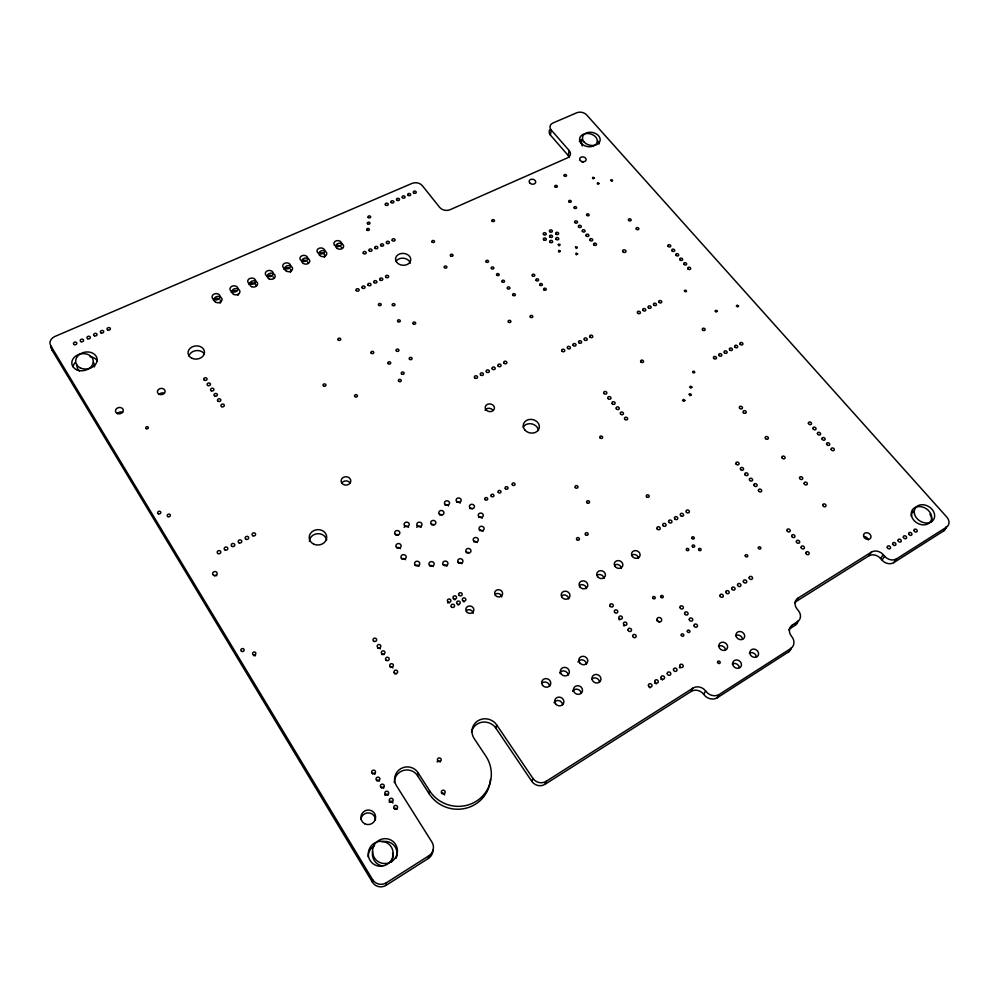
<?xml version="1.0" encoding="UTF-8"?>
<svg xmlns="http://www.w3.org/2000/svg" width="999" height="999" viewBox="0 0 999 999"><rect width="100%" height="100%" fill="white"/><g stroke="black" fill="none" stroke-linecap="round" stroke-linejoin="round"><path stroke-width="1.5" d="M432.942 849.687A9.865 9.815 -70.6 0 1 428.359 858.441L386.151 885.276A10.152 9.915 -58.7 0 1 372.402 882.142L372.577 879.595L50.712 345.642A8.616 6.668 -10.5 0 1 54.97 336.438L412.025 183.404A7.48 5.644 5.4 0 1 422.29 185.627L439.747 207.455A7.517 5.707 6.6 0 0 450.124 209.703L567.457 157.879A7.23 5.32 10.7 0 0 569.18 150.562L551.273 130.082A7.143 5.182 10.3 0 1 553.046 122.952L576.81 112.762A7.093 5.107 11 0 1 586.6 114.873L946.802 517.07A8.679 6.768 31.7 0 1 946.503 527.147L943.531 531.006L893.693 562.674A8.754 7.03 32.1 0 1 881.942 560.077L880.556 558.453A8.766 7.093 32 0 0 868.818 555.869L795.741 601.735A8.941 7.505 32.5 0 0 794.567 602.659M386.151 885.276L386.401 882.741L428.858 855.793A9.915 9.878 -68.3 0 0 431.955 842.107L396.478 785.776A12.675 12.375 -4.8 0 1 400.611 768.768A12.675 12.375 -4.8 0 1 418.032 772.689L429.558 790.684L429.058 793.643A33.367 32.505 17.2 0 0 465.347 808.378A33.367 32.505 17.2 0 0 490.422 779.407M429.058 793.643L417.607 775.724L418.032 772.689M569.343 157.505A7.205 5.307 10.7 0 0 568.219 155.507L550.387 135.065L551.273 130.082M428.359 858.441L428.858 855.793M568.219 155.507L569.18 150.562M946.503 527.147L896.478 558.916A8.791 7.043 32 0 1 884.664 556.306L883.266 554.67A8.816 7.105 31.9 0 0 871.465 552.072L798.076 598.076A8.991 7.53 32.3 0 0 797.065 609.015L798.451 610.726A9.028 7.605 32.6 0 1 797.439 621.79L792.469 624.937A9.103 7.692 33.7 0 0 791.42 636.138A9.728 8.279 33.9 0 1 791.071 648.326L718.943 694.667A9.915 8.729 34.7 0 1 705.619 690.921A9.341 8.292 34.9 0 0 692.994 688.099L691.108 691.445L544.954 784.327A9.553 9.103 35 0 1 531.83 781.368L495.829 728.121L496.678 724.887A13.549 12.925 18.9 0 0 478.034 720.729A13.549 12.925 18.9 0 0 474.175 738.573L485.826 756.068A33.554 32.655 16.9 0 1 475.999 801.41A33.554 32.655 16.9 0 1 429.558 790.684M531.83 781.368L532.904 778.371L496.678 724.887M544.954 784.327L546.103 781.355L692.994 688.099M691.108 691.445A9.291 8.254 35.1 0 1 703.658 694.255L705.619 690.921M703.658 694.255A9.865 8.691 34.9 0 0 716.92 697.976L718.943 694.667M795.741 601.735L798.076 598.076M788.611 629.82A9.066 7.667 33.8 0 1 790.134 628.496L792.469 624.937M790.134 628.496L795.079 625.362L797.439 621.79M716.92 697.976L788.711 651.798L791.071 648.326M868.818 555.869L871.465 552.072M880.556 558.453L883.266 554.67M881.942 560.077L884.664 556.306M893.693 562.674L896.478 558.916M911.7 511.775L913.561 511.263L911.887 513.274A10.739 8.429 31.2 0 0 911.438 516.283M50.712 345.642L52.135 350.349L372.402 882.142M546.103 781.355A9.615 9.141 34.5 0 1 532.904 778.371M386.401 882.741A10.202 9.978 -57.8 0 1 372.577 879.595M309.39 541.446A8.704 7.667 -4.1 0 1 317.37 533.716A8.704 7.667 -4.1 0 1 326.661 539.885M117.283 413.574A3.921 3.172 -10.6 0 1 122.69 412.387M582.317 145.916A8.916 6.506 11.5 0 1 582.242 140.347M597.439 140.647A8.916 6.506 11.5 0 1 599.075 143.968M579.37 141.608A8.929 6.518 11.4 0 1 582.28 139.261M929.857 514.11A10.739 8.429 31.2 0 1 931.343 522.177M350.174 482.967A4.858 4.196 -0.5 0 1 341.758 483.054A4.858 4.196 -0.5 0 1 345.904 476.723A4.858 4.196 -0.5 0 1 350.174 482.967A4.833 4.171 -0.6 0 0 341.733 483.054M381.943 841.757A12.488 12.275 -49 0 1 396.153 858.341M382.442 865.996A12.488 12.275 -49 0 1 372.602 851.635M392.557 853.333A12.525 12.288 -49.6 0 1 391.383 862.162M368.119 856.867A12.525 12.288 -49.6 0 1 374.126 845.903M471.54 731.955A13.474 12.875 19.1 0 1 495.829 728.121M394.318 782.654A12.6 12.313 -5.5 0 1 417.607 775.724M214.51 575.761A2.298 2.01 -13 0 1 216.783 575.724M495.616 593.98A3.984 3.596 13 0 1 501.76 597.002M360.864 819.13A7.393 7.218 -31.1 0 1 375.462 819.842M657.342 621.078A2.46 2.173 27.5 0 1 659.552 622.152M52.135 350.349A8.566 6.656 -10.6 0 1 51.424 346.978M550.387 135.065A7.118 5.182 10.3 0 1 550.012 129.533M946.041 526.96A8.629 6.756 31.8 0 1 943.531 531.006M798.039 620.903A8.979 7.58 32.7 0 1 795.079 625.362M791.383 647.814A9.678 8.242 34 0 1 788.711 651.798M73.177 366.82A10.752 8.454 -10.4 0 1 75.087 362.55M93.481 362.575A10.752 8.454 -10.4 0 1 94.468 366.833M79.508 371.166A10.739 8.442 -10.2 0 1 77.06 365.11M89.96 356.705A10.739 8.442 -10.2 0 1 97.328 360.876M523.151 427.135A8.092 6.806 12 0 1 531.868 423.913A8.092 6.806 12 0 1 538.399 430.494M188.973 355.969A8.217 6.581 -5.8 0 1 195.929 350.637A8.217 6.581 -5.8 0 1 204.258 353.833M396.191 261.076A7.605 5.944 4.7 0 1 403.971 258.266A7.605 5.944 4.7 0 1 410.302 263.162M863.898 536.575A3.896 3.147 30.8 0 1 868.293 539.872M581.568 161.776A3.247 2.398 11.4 0 1 583.216 162.138M466.97 610.227A4.021 3.671 10.2 0 1 473.151 613.286M441.658 793.418A1.923 1.886 13.7 0 1 444.605 794.954M437.087 761.987A1.898 1.836 8.8 0 1 440.372 761.875M372.402 773.476A1.923 1.861 -15.2 0 1 375.037 774.075M376.748 780.431A1.936 1.873 -15.7 0 1 379.383 781.031M381.106 787.424A1.936 1.886 -16.3 0 1 383.753 788.024M384.802 795.154A1.936 1.898 -17.2 0 1 388.149 795.042M389.198 802.209A1.936 1.898 -18.3 0 1 392.844 803.034M463.336 601.635A1.773 1.611 9.4 0 1 464.235 601.848M457.742 604.795A1.786 1.623 8.8 0 1 458.641 604.994M454.133 599.587A1.773 1.611 8.3 0 1 455.032 599.787M447.652 602.971A1.786 1.623 7.7 0 1 449.425 602.934M394.318 808.578A1.948 1.911 -19.7 0 1 396.99 809.178M649.263 687.25A1.848 1.661 32 0 1 649.999 687.861M654.607 683.129A1.836 1.648 32 0 1 656.256 683.94M660.839 679.233A1.836 1.648 32 0 1 662.487 680.044M679.395 667.632A1.823 1.623 31.9 0 1 680.307 667.832M618.955 619.617A1.786 1.586 24.9 0 1 619.855 619.817M623.501 625.699A1.786 1.598 25.6 0 1 624.4 625.898M394.543 673.85A1.848 1.723 -0.3 0 1 396.378 673.813M390.334 667.432A1.836 1.723 -0.7 0 1 392.869 667.994M381.993 654.657A1.836 1.698 -1.5 0 1 383.828 654.62M377.847 648.326A1.823 1.698 -1.8 0 1 380.357 648.888M458.341 562.924A2.585 2.31 8.5 0 1 461.9 563.711M443.419 565.284A2.597 2.323 7 0 1 446.99 566.083M466.346 552.697A2.572 2.298 9.1 0 1 468.918 552.659M429.72 565.809A2.597 2.335 5.7 0 1 433.291 566.595M473.688 541.745A2.56 2.273 9.7 0 1 477.222 542.532M479.47 530.581A2.547 2.248 10 0 1 482.992 531.356M415.397 565.471A2.597 2.335 4.2 0 1 418.968 566.271M478.696 517.407A2.535 2.223 9.8 0 1 482.192 518.181M401.91 558.891A2.597 2.323 2.9 0 1 405.482 559.69M469.905 508.666A2.522 2.21 8.9 0 1 472.415 508.641M396.89 547.827A2.585 2.298 2.6 0 1 400.449 548.613M456.705 502.372A2.522 2.198 7.8 0 1 460.177 503.134M395.629 534.865A2.572 2.273 2.6 0 1 398.201 534.827M404.12 527.335A2.56 2.26 3.5 0 1 408.554 527.272M445.104 505.207A2.522 2.21 6.9 0 1 448.588 505.981M439.535 514.86A2.535 2.235 6.5 0 1 442.058 514.822M416.745 527.36A2.56 2.26 4.6 0 1 421.178 527.297M431.506 524.75A2.547 2.248 5.8 0 1 434.041 524.725M253.908 655.806A1.648 1.498 -15.6 0 1 255.544 655.769M158.978 394.493A3.846 3.122 -8.4 0 1 164.286 393.344M553.983 702.709A4.633 4.308 26.6 0 1 562.662 704.657M542.532 682.629A4.595 4.258 23.3 0 1 549.637 686.188M572.589 691.333A4.608 4.246 27.3 0 1 581.218 693.269M559.577 673.051A4.57 4.208 24.3 0 1 568.156 674.974M592.457 678.471A4.583 4.196 27.8 0 1 599.562 682.005M577.922 661.975A4.545 4.146 25.1 0 1 586.45 663.885M732.192 663.998A4.583 3.996 34.1 0 1 739.31 667.457M718.493 646.291A4.545 3.959 32.3 0 1 725.549 649.712M749.262 653.159A4.57 3.946 33.9 0 1 756.355 656.593M735.526 635.626A4.52 3.909 32.3 0 1 742.569 639.01M561.9 595.504A4.421 3.959 19.4 0 1 568.768 598.851M579.67 585.214A4.396 3.909 20.3 0 1 586.5 588.536M597.24 575.037A4.383 3.859 21.1 0 1 604.045 578.334M614.61 564.972A4.358 3.821 21.8 0 1 621.403 568.244M631.793 555.019A4.333 3.771 22.4 0 1 638.561 558.266M238.536 293.756A4.021 3.159 -2.9 0 1 237.924 295.342M231.106 292.133A4.021 3.159 -2.9 0 1 236.638 291.021M335.864 245.829A3.871 2.997 2 0 1 339.722 245.866M341.146 246.978A3.871 2.997 2 0 1 341.67 248.489M319.081 253.172A3.896 3.022 1.2 0 1 323.776 253.696A3.896 3.022 1.2 0 1 324.388 257.355M302.135 260.589A3.921 3.047 0.4 0 1 306.044 260.627M307.467 261.75A3.921 3.047 0.4 0 1 307.979 263.274M220.267 299.987A4.058 3.184 -3.8 0 1 220.105 303.172M213.262 299.937A4.058 3.184 -3.8 0 1 218.843 298.813M290.372 269.243A3.946 3.072 -0.4 0 1 290.322 272.315M283.554 269.181A3.946 3.072 -0.4 0 1 288.948 268.107M248.763 284.403A3.996 3.134 -2 0 1 253.296 282.979A3.996 3.134 -2 0 1 256.156 286.026M267.732 275.637A3.971 3.097 -1.2 0 1 271.691 275.662M273.114 276.81A3.971 3.097 -1.2 0 1 273.601 278.371M485.014 410.214A4.608 3.859 9.3 0 1 492.944 410.189M738.548 306.044L737.612 306.955L736.313 306.019L737.262 305.107L738.548 306.044M717.232 311.164L716.271 312.088L714.984 311.151L715.946 310.239L717.232 311.164M689.21 394.23L689.859 395.604L691.408 395.229L690.746 393.868L689.21 394.23M692.669 371.566L693.306 372.902L694.842 372.54L694.193 371.203L692.669 371.566M691.907 387.15L690.896 388.149L689.572 387.162L690.571 386.163L691.907 387.15M684.852 400.412L683.828 401.423L682.492 400.412L683.516 399.4L684.852 400.412M684.477 290.509L685.102 291.758L686.575 291.433L685.951 290.185L684.477 290.509M610.826 180.157C611.625 183.554 614.348 178.596 610.826 180.157M599.05 183.504C596.927 186.289 596.478 180.607 599.05 183.504M577.634 253.946C575.412 256.955 574.962 250.874 577.634 253.946M594.28 178.059C592.157 180.831 591.72 175.175 594.28 178.059M575.511 247.153C576.273 250.774 579.208 245.467 575.511 247.153M560.339 251.261C558.104 254.258 557.692 248.189 560.339 251.261M558.279 244.468C559.015 248.089 561.987 242.782 558.279 244.468M498.139 366.071A1.611 1.324 9.5 0 0 500.911 366.071A1.611 1.324 9.5 0 0 499.363 364.073A1.611 1.324 9.5 0 0 498.139 366.071M378.621 305.12A1.399 1.111 3.4 0 0 381.031 305.132A1.399 1.111 3.4 0 0 379.782 303.459A1.399 1.111 3.4 0 0 378.621 305.12M503.971 363.174A1.611 1.311 9.8 0 0 506.743 363.174A1.611 1.311 9.8 0 0 505.194 361.188A1.611 1.311 9.8 0 0 503.971 363.174M574.875 222.577A1.498 1.136 11.7 0 0 577.434 222.602A1.498 1.136 11.7 0 0 575.948 220.866A1.498 1.136 11.7 0 0 574.875 222.577M159.153 394.243A3.871 3.122 -8.3 0 0 165.122 391.508A3.871 3.122 -8.3 0 0 159.54 388.811A3.871 3.122 -8.3 0 0 159.153 394.243M578.633 226.998A1.498 1.136 11.9 0 0 581.193 227.023A1.498 1.136 11.9 0 0 579.707 225.275A1.498 1.136 11.9 0 0 578.633 226.998M512.337 484.852A1.486 1.286 11.8 0 0 514.897 484.827A1.486 1.286 11.8 0 0 513.461 482.904A1.486 1.286 11.8 0 0 512.337 484.852M582.417 231.431A1.498 1.149 12.1 0 0 584.977 231.456A1.498 1.149 12.1 0 0 583.478 229.708A1.498 1.149 12.1 0 0 582.417 231.431M575.324 487.562A1.486 1.274 16.1 0 0 577.859 487.537A1.486 1.274 16.1 0 0 576.386 485.614A1.486 1.274 16.1 0 0 575.324 487.562M584.14 142.045A8.954 6.518 11.5 0 0 599.425 142.308A8.954 6.518 11.5 0 0 590.421 132.243A8.954 6.518 11.5 0 0 584.14 142.045M687.3 631.331A1.349 1.186 29.6 0 0 689.41 632.355A1.349 1.186 29.6 0 0 689.098 630.232A1.349 1.186 29.6 0 0 687.3 631.331M914.497 513.998A10.789 8.454 31.1 0 0 931.455 521.69A10.789 8.454 31.1 0 0 927.409 505.869A10.789 8.454 31.1 0 0 914.497 513.998M576.748 539.585A1.523 1.324 17.9 0 0 579.333 539.547A1.523 1.324 17.9 0 0 577.822 537.549A1.523 1.324 17.9 0 0 576.748 539.585M381.019 866.233A12.587 12.35 -48.3 0 0 391.358 847.065A12.587 12.35 -48.3 0 0 369.792 847.989A12.587 12.35 -48.3 0 0 381.019 866.233M364.685 823.75A7.43 7.255 -29.9 0 0 375.649 816.995A7.43 7.255 -29.9 0 0 364.46 811.126A7.43 7.255 -29.9 0 0 364.685 823.75M76.411 369.63A10.802 8.479 -10.3 0 0 93.232 362.175A10.802 8.479 -10.3 0 0 77.959 354.795A10.802 8.479 -10.3 0 0 76.411 369.63M911.488 515.871A10.802 8.479 31.1 0 0 928.458 523.576A10.802 8.479 31.1 0 0 924.437 507.717A10.802 8.479 31.1 0 0 911.488 515.871M581.243 143.319A8.966 6.531 11.4 0 0 596.553 143.581A8.966 6.531 11.4 0 0 587.549 133.491A8.966 6.531 11.4 0 0 581.243 143.319M80.32 367.907A10.789 8.467 -10.1 0 0 97.115 360.477A10.789 8.467 -10.1 0 0 81.843 353.097A10.789 8.467 -10.1 0 0 80.32 367.907M385.302 863.548A12.55 12.338 -47.5 0 0 395.592 844.417A12.55 12.338 -47.5 0 0 374.063 845.341A12.55 12.338 -47.5 0 0 385.302 863.548M313.599 544.068A8.754 7.692 -4 0 0 326.71 537.187A8.754 7.692 -4 0 0 313.586 530.731A8.754 7.692 -4 0 0 313.599 544.068M524.65 429.732A8.129 6.818 12 0 0 538.598 429.632A8.129 6.818 12 0 0 530.669 419.355A8.129 6.818 12 0 0 524.65 429.732M191.833 358.241A8.254 6.606 -5.7 0 0 204.508 352.497A8.254 6.606 -5.7 0 0 192.47 346.765A8.254 6.606 -5.7 0 0 191.833 358.241M396.665 262.275A7.63 5.957 4.7 0 0 409.865 262.362A7.63 5.957 4.7 0 0 402.897 253.359A7.63 5.957 4.7 0 0 396.665 262.275M622.951 251.798A1.711 1.299 13.9 0 0 625.849 251.823A1.711 1.299 13.9 0 0 624.113 249.812A1.711 1.299 13.9 0 0 622.951 251.798M863.611 536.126A3.921 3.147 30.7 0 0 869.754 538.961A3.921 3.147 30.7 0 0 868.431 533.129A3.921 3.147 30.7 0 0 863.611 536.126M529.72 182.917A3.309 2.473 9.8 0 0 535.402 183.004A3.309 2.473 9.8 0 0 532.18 179.208A3.309 2.473 9.8 0 0 529.72 182.917M580.282 160.464A3.259 2.398 11.4 0 0 585.851 160.552A3.259 2.398 11.4 0 0 582.592 156.855A3.259 2.398 11.4 0 0 580.282 160.464M213.661 575.362A2.31 2.01 -12.8 0 0 217.183 573.538A2.31 2.01 -12.8 0 0 213.823 571.84A2.31 2.01 -12.8 0 0 213.661 575.362M495.317 595.217A3.996 3.609 12.9 0 0 502.197 595.079A3.996 3.609 12.9 0 0 498.364 589.697A3.996 3.609 12.9 0 0 495.317 595.217M656.905 619.742A2.473 2.173 27.3 0 0 660.751 621.603A2.473 2.173 27.3 0 0 660.227 617.732A2.473 2.173 27.3 0 0 656.905 619.742M466.446 611.588A4.033 3.684 10.2 0 0 473.414 611.438A4.033 3.684 10.2 0 0 469.592 605.981A4.033 3.684 10.2 0 0 466.446 611.588M585.464 534.665A1.511 1.324 18.3 0 0 588.036 534.627A1.511 1.324 18.3 0 0 586.525 532.642A1.511 1.324 18.3 0 0 585.464 534.665M586.913 502.672A1.498 1.286 17.3 0 0 589.447 502.634A1.498 1.286 17.3 0 0 587.961 500.699A1.498 1.286 17.3 0 0 586.913 502.672M146.341 428.696A1.311 1.074 -10 0 0 148.364 427.759A1.311 1.074 -10 0 0 146.478 426.823A1.311 1.074 -10 0 0 146.341 428.696M574.238 208.042A1.299 0.987 11.5 0 0 576.46 208.067A1.299 0.987 11.5 0 0 575.162 206.556A1.299 0.987 11.5 0 0 574.238 208.042M444.393 267.57A1.361 1.061 6.5 0 0 446.74 267.595A1.361 1.061 6.5 0 0 445.479 265.984A1.361 1.061 6.5 0 0 444.393 267.57M366.845 229.982A1.349 1.036 3.4 0 0 369.18 230.007A1.349 1.036 3.4 0 0 367.982 228.434A1.349 1.036 3.4 0 0 366.845 229.982M492.095 221.104A1.324 1.011 8.4 0 0 494.368 221.129A1.324 1.011 8.4 0 0 493.106 219.593A1.324 1.011 8.4 0 0 492.095 221.104M681.218 635.077A1.361 1.186 29.6 0 0 683.328 636.101A1.361 1.186 29.6 0 0 683.016 633.965A1.361 1.186 29.6 0 0 681.218 635.077M652.909 598.314A1.336 1.161 25.7 0 0 655.144 598.264A1.336 1.161 25.7 0 0 653.783 596.49A1.336 1.161 25.7 0 0 652.909 598.314M717.557 662.337A1.374 1.199 33.1 0 0 719.692 663.373A1.374 1.199 33.1 0 0 719.355 661.201A1.374 1.199 33.1 0 0 717.557 662.337M660.689 596.653A1.336 1.161 26.1 0 0 662.774 597.652A1.336 1.161 26.1 0 0 662.487 595.579A1.336 1.161 26.1 0 0 660.689 596.653M692.045 538.486A1.299 1.099 24.6 0 0 694.218 538.461A1.299 1.099 24.6 0 0 692.869 536.763A1.299 1.099 24.6 0 0 692.045 538.486M887.262 547.402A1.748 1.399 31.7 0 0 890.009 548.663A1.748 1.399 31.7 0 0 889.397 546.053A1.748 1.399 31.7 0 0 887.262 547.402M892.644 544.018A1.748 1.399 31.7 0 0 895.391 545.279A1.748 1.399 31.7 0 0 894.767 542.669A1.748 1.399 31.7 0 0 892.644 544.018M898.014 540.634A1.748 1.386 31.6 0 0 900.748 541.895A1.748 1.386 31.6 0 0 900.124 539.31A1.748 1.386 31.6 0 0 898.014 540.634M903.358 537.275A1.748 1.386 31.6 0 0 906.093 538.536A1.748 1.386 31.6 0 0 905.469 535.951A1.748 1.386 31.6 0 0 903.358 537.275M908.678 533.928A1.748 1.374 31.6 0 0 911.413 535.189A1.748 1.374 31.6 0 0 910.788 532.604A1.748 1.374 31.6 0 0 908.678 533.928M913.985 530.594A1.736 1.374 31.6 0 0 916.72 531.843A1.736 1.374 31.6 0 0 916.083 529.283A1.736 1.374 31.6 0 0 913.985 530.594M822.776 505.369A1.711 1.386 28.2 0 0 825.461 506.605A1.711 1.386 28.2 0 0 824.924 504.07A1.711 1.386 28.2 0 0 822.776 505.369M804.133 483.528A1.686 1.361 26.7 0 0 806.792 484.752A1.686 1.361 26.7 0 0 806.28 482.255A1.686 1.361 26.7 0 0 804.133 483.528M799.525 478.121A1.686 1.361 26.4 0 0 802.172 479.345A1.686 1.361 26.4 0 0 801.673 476.86A1.686 1.361 26.4 0 0 799.525 478.121M781.905 457.48A1.661 1.349 25 0 0 784.527 458.678A1.661 1.349 25 0 0 784.053 456.243A1.661 1.349 25 0 0 781.905 457.48M765.534 438.586A1.648 1.324 23.7 0 0 768.281 438.573A1.648 1.324 23.7 0 0 766.508 436.501A1.648 1.324 23.7 0 0 765.534 438.586M743.418 412.674A1.623 1.311 22 0 0 746.141 412.662A1.623 1.311 22 0 0 744.405 410.626A1.623 1.311 22 0 0 743.418 412.674M739.672 408.279A1.623 1.299 21.8 0 0 742.382 408.266A1.623 1.299 21.8 0 0 740.659 406.243A1.623 1.299 21.8 0 0 739.672 408.279M441.633 793.081A1.936 1.898 13.5 0 0 444.967 792.956A1.936 1.898 13.5 0 0 443.169 790.172A1.936 1.898 13.5 0 0 441.633 793.081M437.699 760.739A1.911 1.848 8.8 0 0 440.996 760.626A1.911 1.848 8.8 0 0 439.223 757.904A1.911 1.848 8.8 0 0 437.699 760.739M372.627 773.663A1.936 1.873 -14.4 0 0 375.499 771.94A1.936 1.873 -14.4 0 0 372.565 770.416A1.936 1.873 -14.4 0 0 372.627 773.663M376.998 780.669A1.936 1.886 -14.9 0 0 379.87 778.933A1.936 1.886 -14.9 0 0 376.935 777.409A1.936 1.886 -14.9 0 0 376.998 780.669M381.393 787.712A1.948 1.898 -15.4 0 0 384.265 785.963A1.948 1.898 -15.4 0 0 381.318 784.427A1.948 1.898 -15.4 0 0 381.393 787.712M385.814 794.779A1.948 1.898 -16.1 0 0 388.686 793.019A1.948 1.898 -16.1 0 0 385.739 791.47A1.948 1.898 -16.1 0 0 385.814 794.779M390.247 801.885A1.948 1.911 -17 0 0 393.131 800.112A1.948 1.911 -17 0 0 390.159 798.563A1.948 1.911 -17 0 0 390.247 801.885M555.931 234.003A1.511 1.149 11.1 0 0 558.503 234.041A1.511 1.149 11.1 0 0 557.017 232.268A1.511 1.149 11.1 0 0 555.931 234.003M549.787 236.863A1.511 1.161 10.8 0 0 552.372 236.888A1.511 1.161 10.8 0 0 550.886 235.115A1.511 1.161 10.8 0 0 549.787 236.863M543.618 239.723A1.511 1.161 10.6 0 0 546.203 239.748A1.511 1.161 10.6 0 0 544.73 237.974A1.511 1.161 10.6 0 0 543.618 239.723M549.65 231.606A1.498 1.149 10.8 0 0 552.235 231.631A1.498 1.149 10.8 0 0 550.749 229.87A1.498 1.149 10.8 0 0 549.65 231.606M543.506 234.453A1.511 1.161 10.6 0 0 546.078 234.478A1.511 1.161 10.6 0 0 544.605 232.705A1.511 1.161 10.6 0 0 543.506 234.453M556.068 239.273A1.511 1.161 11.1 0 0 558.653 239.298A1.511 1.161 11.1 0 0 557.167 237.525A1.511 1.161 11.1 0 0 556.068 239.273M549.912 242.145A1.511 1.161 10.9 0 0 552.497 242.17A1.511 1.161 10.9 0 0 551.023 240.397A1.511 1.161 10.9 0 0 549.912 242.145M458.941 595.142A1.786 1.611 8.9 0 0 462.013 595.079A1.786 1.611 8.9 0 0 460.339 592.682A1.786 1.611 8.9 0 0 458.941 595.142M462.562 600.362A1.786 1.623 9.4 0 0 465.646 600.299A1.786 1.623 9.4 0 0 463.973 597.889A1.786 1.623 9.4 0 0 462.562 600.362M456.943 603.533A1.786 1.623 8.8 0 0 460.027 603.471A1.786 1.623 8.8 0 0 458.354 601.048A1.786 1.623 8.8 0 0 456.943 603.533M453.309 598.289A1.786 1.623 8.3 0 0 456.393 598.239A1.786 1.623 8.3 0 0 454.72 595.829A1.786 1.623 8.3 0 0 453.309 598.289M447.664 601.46A1.786 1.623 7.7 0 0 450.761 601.398A1.786 1.623 7.7 0 0 449.088 598.988A1.786 1.623 7.7 0 0 447.664 601.46M451.286 606.705A1.798 1.636 8.2 0 0 454.383 606.655A1.798 1.636 8.2 0 0 452.709 604.22A1.798 1.636 8.2 0 0 451.286 606.705M218.032 553.571A1.823 1.586 -11.5 0 0 220.804 552.147A1.823 1.586 -11.5 0 0 218.144 550.811A1.823 1.586 -11.5 0 0 218.032 553.571M225.05 549.974A1.823 1.573 -10.9 0 0 227.822 548.563A1.823 1.573 -10.9 0 0 225.162 547.227A1.823 1.573 -10.9 0 0 225.05 549.974M232.055 546.403A1.811 1.573 -10.3 0 0 234.815 544.992A1.811 1.573 -10.3 0 0 232.155 543.668A1.811 1.573 -10.3 0 0 232.055 546.403M239.023 542.844A1.811 1.573 -9.7 0 0 241.783 541.446A1.811 1.573 -9.7 0 0 239.123 540.109A1.811 1.573 -9.7 0 0 239.023 542.844M245.979 539.298A1.798 1.561 -9.1 0 0 248.714 537.899A1.798 1.561 -9.1 0 0 246.066 536.575A1.798 1.561 -9.1 0 0 245.979 539.298M252.884 535.776A1.798 1.561 -8.5 0 0 255.619 534.378A1.798 1.561 -8.5 0 0 252.972 533.054A1.798 1.561 -8.5 0 0 252.884 535.776M204.458 380.294A1.698 1.374 -6 0 0 207.055 379.108A1.698 1.374 -6 0 0 204.583 377.909A1.698 1.374 -6 0 0 204.458 380.294M207.879 385.527A1.698 1.374 -6 0 0 210.477 384.328A1.698 1.374 -6 0 0 208.004 383.141A1.698 1.374 -6 0 0 207.879 385.527M211.326 390.784A1.698 1.386 -6 0 0 213.923 389.585A1.698 1.386 -6 0 0 211.438 388.386A1.698 1.386 -6 0 0 211.326 390.784M214.773 396.066A1.698 1.386 -6 0 0 217.382 394.855A1.698 1.386 -6 0 0 214.885 393.643A1.698 1.386 -6 0 0 214.773 396.066M218.244 401.361A1.711 1.399 -5.9 0 0 220.854 400.137A1.711 1.399 -5.9 0 0 218.356 398.938A1.711 1.399 -5.9 0 0 218.244 401.361M221.728 406.68A1.711 1.399 -5.9 0 0 224.338 405.457A1.711 1.399 -5.9 0 0 221.828 404.245A1.711 1.399 -5.9 0 0 221.728 406.68M356.206 290.547A1.586 1.249 2.5 0 0 358.941 290.572A1.586 1.249 2.5 0 0 357.542 288.686A1.586 1.249 2.5 0 0 356.206 290.547M362.15 287.849A1.573 1.249 2.8 0 0 364.885 287.874A1.573 1.249 2.8 0 0 363.486 285.989A1.573 1.249 2.8 0 0 362.15 287.849M368.082 285.165A1.573 1.249 3.1 0 0 370.816 285.177A1.573 1.249 3.1 0 0 369.405 283.304A1.573 1.249 3.1 0 0 368.082 285.165M374.001 282.48A1.573 1.236 3.4 0 0 376.723 282.505A1.573 1.236 3.4 0 0 375.312 280.632A1.573 1.236 3.4 0 0 374.001 282.48M379.882 279.807A1.573 1.236 3.6 0 0 382.605 279.832A1.573 1.236 3.6 0 0 381.193 277.972A1.573 1.236 3.6 0 0 379.882 279.807M385.751 277.148A1.561 1.236 3.9 0 0 388.461 277.173A1.561 1.236 3.9 0 0 387.05 275.312A1.561 1.236 3.9 0 0 385.751 277.148M363.299 253.321A1.548 1.211 3.1 0 0 365.996 253.346A1.548 1.211 3.1 0 0 364.61 251.523A1.548 1.211 3.1 0 0 363.299 253.321M369.131 250.737A1.548 1.199 3.3 0 0 371.815 250.761A1.548 1.199 3.3 0 0 370.442 248.938A1.548 1.199 3.3 0 0 369.131 250.737M374.95 248.164A1.548 1.199 3.6 0 0 377.622 248.189A1.548 1.199 3.6 0 0 376.248 246.366A1.548 1.199 3.6 0 0 374.95 248.164M380.744 245.592A1.548 1.199 3.9 0 0 383.416 245.617A1.548 1.199 3.9 0 0 382.03 243.806A1.548 1.199 3.9 0 0 380.744 245.592M386.513 243.032A1.536 1.199 4.1 0 0 389.185 243.057A1.536 1.199 4.1 0 0 387.799 241.258A1.536 1.199 4.1 0 0 386.513 243.032M392.27 240.484A1.536 1.186 4.4 0 0 394.93 240.509A1.536 1.186 4.4 0 0 393.544 238.711A1.536 1.186 4.4 0 0 392.27 240.484M394.705 809.015A1.961 1.923 -18.2 0 0 397.59 807.242A1.961 1.923 -18.2 0 0 394.617 805.681A1.961 1.923 -18.2 0 0 394.705 809.015M719.904 595.791A1.786 1.523 28.9 0 0 722.677 597.127A1.786 1.523 28.9 0 0 722.24 594.368A1.786 1.523 28.9 0 0 719.904 595.791M725.798 592.195A1.773 1.523 29 0 0 728.571 593.518A1.773 1.523 29 0 0 728.121 590.771A1.773 1.523 29 0 0 725.798 592.195M731.68 588.611A1.773 1.511 29 0 0 734.452 589.934A1.773 1.511 29 0 0 733.99 587.2A1.773 1.511 29 0 0 731.68 588.611M737.524 585.039A1.773 1.511 29.1 0 0 740.296 586.363A1.773 1.511 29.1 0 0 739.834 583.641A1.773 1.511 29.1 0 0 737.524 585.039M743.356 581.493A1.773 1.498 29.1 0 0 746.128 582.804A1.773 1.498 29.1 0 0 745.654 580.082A1.773 1.498 29.1 0 0 743.356 581.493M749.163 577.946A1.773 1.498 29.1 0 0 751.922 579.258A1.773 1.498 29.1 0 0 751.46 576.548A1.773 1.498 29.1 0 0 749.163 577.946M648.426 685.439A1.848 1.661 31.8 0 0 651.298 686.862A1.848 1.661 31.8 0 0 650.923 683.878A1.848 1.661 31.8 0 0 648.426 685.439M654.732 681.505A1.848 1.661 31.8 0 0 657.604 682.916A1.848 1.661 31.8 0 0 657.205 679.957A1.848 1.661 31.8 0 0 654.732 681.505M661.001 677.584A1.848 1.648 31.8 0 0 663.873 678.995A1.848 1.648 31.8 0 0 663.473 676.036A1.848 1.648 31.8 0 0 661.001 677.584M667.245 673.688A1.848 1.648 31.8 0 0 670.117 675.087A1.848 1.648 31.8 0 0 669.717 672.14A1.848 1.648 31.8 0 0 667.245 673.688M673.476 669.792A1.836 1.636 31.8 0 0 676.335 671.191A1.836 1.636 31.8 0 0 675.923 668.256A1.836 1.636 31.8 0 0 673.476 669.792M679.67 665.921A1.836 1.623 31.8 0 0 682.529 667.32A1.836 1.623 31.8 0 0 682.117 664.397A1.836 1.623 31.8 0 0 679.67 665.921M679.932 607.454A1.786 1.561 27.8 0 0 682.717 608.791A1.786 1.561 27.8 0 0 682.317 606.006A1.786 1.561 27.8 0 0 679.932 607.454M684.602 613.498A1.798 1.561 28.4 0 0 687.399 614.847A1.798 1.561 28.4 0 0 686.987 612.05A1.798 1.561 28.4 0 0 684.602 613.498M689.285 619.58A1.798 1.573 29 0 0 692.095 620.928A1.798 1.573 29 0 0 691.67 618.106A1.798 1.573 29 0 0 689.285 619.58M693.993 625.674A1.798 1.573 29.6 0 0 696.803 627.035A1.798 1.573 29.6 0 0 696.378 624.2A1.798 1.573 29.6 0 0 693.993 625.674M610.102 606.268A1.786 1.586 23.4 0 0 613.111 606.218A1.786 1.586 23.4 0 0 611.326 603.821A1.786 1.586 23.4 0 0 610.102 606.268M614.635 612.35A1.786 1.586 24.1 0 0 617.657 612.287A1.786 1.586 24.1 0 0 615.859 609.877A1.786 1.586 24.1 0 0 614.635 612.35M619.193 618.456A1.798 1.598 24.8 0 0 622.215 618.393A1.798 1.598 24.8 0 0 620.416 615.971A1.798 1.598 24.8 0 0 619.193 618.456M623.763 624.575A1.798 1.598 25.5 0 0 626.798 624.512A1.798 1.598 25.5 0 0 624.987 622.09A1.798 1.598 25.5 0 0 623.763 624.575M628.021 629.919A1.798 1.611 26.2 0 0 630.831 631.281A1.798 1.611 26.2 0 0 630.481 628.433A1.798 1.611 26.2 0 0 628.021 629.919M632.642 636.101A1.811 1.611 26.9 0 0 635.451 637.474A1.811 1.611 26.9 0 0 635.102 634.602A1.811 1.611 26.9 0 0 632.642 636.101M657.205 529.033A1.723 1.474 22.4 0 0 660.102 528.995A1.723 1.474 22.4 0 0 658.329 526.748A1.723 1.474 22.4 0 0 657.205 529.033M663.086 525.649A1.723 1.461 22.6 0 0 665.971 525.611A1.723 1.461 22.6 0 0 664.21 523.364A1.723 1.461 22.6 0 0 663.086 525.649M668.943 522.277A1.711 1.461 22.8 0 0 671.827 522.24A1.711 1.461 22.8 0 0 670.054 520.004A1.711 1.461 22.8 0 0 668.943 522.277M674.787 518.906A1.711 1.449 22.9 0 0 677.659 518.881A1.711 1.449 22.9 0 0 675.886 516.645A1.711 1.449 22.9 0 0 674.787 518.906M680.594 515.559A1.711 1.449 23.1 0 0 683.466 515.534A1.711 1.449 23.1 0 0 681.693 513.311A1.711 1.449 23.1 0 0 680.594 515.559M686.388 512.225A1.711 1.436 23.2 0 0 689.26 512.2A1.711 1.436 23.2 0 0 687.487 509.989A1.711 1.436 23.2 0 0 686.388 512.225M394.205 672.752A1.848 1.736 -0.1 0 0 397.415 672.677A1.848 1.736 -0.1 0 0 395.741 670.117A1.848 1.736 -0.1 0 0 394.205 672.752M389.985 666.283A1.848 1.723 -0.6 0 0 393.181 666.208A1.848 1.723 -0.6 0 0 391.508 663.661A1.848 1.723 -0.6 0 0 389.985 666.283M385.776 659.852A1.848 1.723 -1 0 0 388.973 659.777A1.848 1.723 -1 0 0 387.3 657.242A1.848 1.723 -1 0 0 385.776 659.852M381.581 653.446A1.848 1.711 -1.3 0 0 384.777 653.371A1.848 1.711 -1.3 0 0 383.117 650.849A1.848 1.711 -1.3 0 0 381.581 653.446M378.097 647.677A1.836 1.698 -1.7 0 0 380.819 646.141A1.836 1.698 -1.7 0 0 378.034 644.73A1.836 1.698 -1.7 0 0 378.097 647.677M373.951 641.321A1.836 1.698 -2 0 0 376.673 639.797A1.836 1.698 -2 0 0 373.888 638.386A1.836 1.698 -2 0 0 373.951 641.321M603.958 393.469A1.623 1.324 15.4 0 0 606.718 393.469A1.623 1.324 15.4 0 0 605.094 391.446A1.623 1.324 15.4 0 0 603.958 393.469M608.091 398.589A1.623 1.324 15.7 0 0 610.851 398.576A1.623 1.324 15.7 0 0 609.215 396.553A1.623 1.324 15.7 0 0 608.091 398.589M612.225 403.733A1.623 1.336 16.1 0 0 614.997 403.721A1.623 1.336 16.1 0 0 613.349 401.685A1.623 1.336 16.1 0 0 612.225 403.733M616.383 408.891A1.623 1.336 16.4 0 0 619.155 408.878A1.623 1.336 16.4 0 0 617.507 406.843A1.623 1.336 16.4 0 0 616.383 408.891M620.566 414.073A1.636 1.349 16.7 0 0 623.339 414.061A1.636 1.349 16.7 0 0 621.678 412.013A1.636 1.349 16.7 0 0 620.566 414.073M624.75 419.268A1.636 1.349 17 0 0 627.534 419.268A1.636 1.349 17 0 0 625.874 417.207A1.636 1.349 17 0 0 624.75 419.268M561.913 351.124A1.586 1.286 12.6 0 0 564.635 351.124A1.586 1.286 12.6 0 0 563.061 349.175A1.586 1.286 12.6 0 0 561.913 351.124M567.557 348.289A1.586 1.286 12.8 0 0 570.267 348.289A1.586 1.286 12.8 0 0 568.693 346.341A1.586 1.286 12.8 0 0 567.557 348.289M573.189 345.454A1.586 1.274 13.1 0 0 575.899 345.467A1.586 1.274 13.1 0 0 574.325 343.519A1.586 1.274 13.1 0 0 573.189 345.454M578.796 342.645A1.586 1.274 13.3 0 0 581.493 342.645A1.586 1.274 13.3 0 0 579.919 340.709A1.586 1.274 13.3 0 0 578.796 342.645M584.378 339.835A1.586 1.261 13.5 0 0 587.075 339.847A1.586 1.261 13.5 0 0 585.501 337.912A1.586 1.261 13.5 0 0 584.378 339.835M589.947 337.038A1.573 1.261 13.7 0 0 592.644 337.05A1.573 1.261 13.7 0 0 591.058 335.127A1.573 1.261 13.7 0 0 589.947 337.038M637.649 313.099A1.561 1.224 15.4 0 0 640.284 313.112A1.561 1.224 15.4 0 0 638.698 311.226A1.561 1.224 15.4 0 0 637.649 313.099M643.031 310.402A1.548 1.224 15.6 0 0 645.666 310.414A1.548 1.224 15.6 0 0 644.068 308.541A1.548 1.224 15.6 0 0 643.031 310.402M648.388 307.704A1.548 1.211 15.7 0 0 651.023 307.717A1.548 1.211 15.7 0 0 649.425 305.856A1.548 1.211 15.7 0 0 648.388 307.704M653.733 305.02A1.548 1.211 15.9 0 0 656.355 305.032A1.548 1.211 15.9 0 0 654.77 303.172A1.548 1.211 15.9 0 0 653.733 305.02M659.065 302.347A1.548 1.199 16 0 0 661.675 302.36A1.548 1.199 16 0 0 660.089 300.512A1.548 1.199 16 0 0 659.065 302.347M688.011 268.956A1.523 1.161 16.5 0 0 690.571 268.981A1.523 1.161 16.5 0 0 688.985 267.17A1.523 1.161 16.5 0 0 688.011 268.956M684.003 264.41A1.511 1.161 16.3 0 0 686.563 264.435A1.511 1.161 16.3 0 0 684.977 262.637A1.511 1.161 16.3 0 0 684.003 264.41M680.019 259.877A1.511 1.149 16.1 0 0 682.567 259.902A1.511 1.149 16.1 0 0 680.993 258.117A1.511 1.149 16.1 0 0 680.019 259.877M676.048 255.369A1.511 1.149 15.9 0 0 678.596 255.394A1.511 1.149 15.9 0 0 677.022 253.609A1.511 1.149 15.9 0 0 676.048 255.369M672.077 250.874A1.511 1.149 15.6 0 0 674.625 250.899A1.511 1.149 15.6 0 0 673.064 249.126A1.511 1.149 15.6 0 0 672.077 250.874M668.144 246.391A1.498 1.136 15.4 0 0 670.679 246.416A1.498 1.136 15.4 0 0 669.118 244.655A1.498 1.136 15.4 0 0 668.144 246.391M808.403 423.326A1.636 1.299 24.7 0 0 810.988 424.5A1.636 1.299 24.7 0 0 810.489 422.14A1.636 1.299 24.7 0 0 808.403 423.326M831.156 449.338A1.661 1.311 26.3 0 0 833.778 450.524A1.661 1.311 26.3 0 0 833.241 448.114A1.661 1.311 26.3 0 0 831.156 449.338M826.573 444.093A1.661 1.311 25.9 0 0 829.182 445.279A1.661 1.311 25.9 0 0 828.658 442.882A1.661 1.311 25.9 0 0 826.573 444.093M822.002 438.873A1.648 1.311 25.6 0 0 824.612 440.047A1.648 1.311 25.6 0 0 824.088 437.662A1.648 1.311 25.6 0 0 822.002 438.873M817.444 433.666A1.648 1.299 25.3 0 0 820.054 434.84A1.648 1.299 25.3 0 0 819.542 432.467A1.648 1.299 25.3 0 0 817.444 433.666M812.911 428.484A1.648 1.299 25 0 0 815.509 429.657A1.648 1.299 25 0 0 815.009 427.297A1.648 1.299 25 0 0 812.911 428.484M713.748 358.366A1.586 1.249 19.4 0 0 716.408 358.379A1.586 1.249 19.4 0 0 714.735 356.431A1.586 1.249 19.4 0 0 713.748 358.366M719.08 355.544A1.586 1.249 19.5 0 0 721.728 355.557A1.586 1.249 19.5 0 0 720.054 353.621A1.586 1.249 19.5 0 0 719.08 355.544M724.387 352.734A1.586 1.249 19.6 0 0 727.035 352.747A1.586 1.249 19.6 0 0 725.361 350.811A1.586 1.249 19.6 0 0 724.387 352.734M729.67 349.937A1.586 1.236 19.8 0 0 732.317 349.937A1.586 1.236 19.8 0 0 730.644 348.014A1.586 1.236 19.8 0 0 729.67 349.937M734.939 347.14A1.573 1.236 19.9 0 0 737.574 347.153A1.573 1.236 19.9 0 0 735.901 345.229A1.573 1.236 19.9 0 0 734.939 347.14M740.197 344.368A1.573 1.224 20 0 0 742.819 344.368A1.573 1.224 20 0 0 741.146 342.457A1.573 1.224 20 0 0 740.197 344.368M474.6 377.759A1.623 1.336 8.3 0 0 477.397 377.759A1.623 1.336 8.3 0 0 475.861 375.749A1.623 1.336 8.3 0 0 474.6 377.759M480.519 374.825A1.623 1.336 8.6 0 0 483.304 374.825A1.623 1.336 8.6 0 0 481.768 372.814A1.623 1.336 8.6 0 0 480.519 374.825M486.413 371.89A1.611 1.324 8.9 0 0 489.198 371.89A1.611 1.324 8.9 0 0 487.649 369.892A1.611 1.324 8.9 0 0 486.413 371.89M492.282 368.981A1.611 1.324 9.2 0 0 495.067 368.981A1.611 1.324 9.2 0 0 493.518 366.983A1.611 1.324 9.2 0 0 492.282 368.981M586.201 235.889A1.498 1.149 12.3 0 0 588.773 235.914A1.498 1.149 12.3 0 0 587.262 234.153A1.498 1.149 12.3 0 0 586.201 235.889M590.009 240.359A1.511 1.149 12.4 0 0 592.582 240.384A1.511 1.149 12.4 0 0 591.071 238.611A1.511 1.149 12.4 0 0 590.009 240.359M593.818 244.842A1.511 1.161 12.6 0 0 596.403 244.867A1.511 1.161 12.6 0 0 594.88 243.094A1.511 1.161 12.6 0 0 593.818 244.842M74.163 344.58A1.711 1.336 -10 0 0 76.836 343.419A1.711 1.336 -10 0 0 74.425 342.245A1.711 1.336 -10 0 0 74.163 344.58M80.931 341.646A1.711 1.336 -9.7 0 0 83.604 340.484A1.711 1.336 -9.7 0 0 81.181 339.323A1.711 1.336 -9.7 0 0 80.931 341.646M87.675 338.723A1.711 1.324 -9.4 0 0 90.335 337.575A1.711 1.324 -9.4 0 0 87.924 336.401A1.711 1.324 -9.4 0 0 87.675 338.723M94.393 335.814A1.698 1.324 -9.1 0 0 97.04 334.665A1.698 1.324 -9.1 0 0 94.63 333.504A1.698 1.324 -9.1 0 0 94.393 335.814M101.086 332.917A1.698 1.324 -8.8 0 0 103.721 331.768A1.698 1.324 -8.8 0 0 101.324 330.607A1.698 1.324 -8.8 0 0 101.086 332.917M107.755 330.032A1.686 1.311 -8.5 0 0 110.39 328.883A1.686 1.311 -8.5 0 0 107.979 327.734A1.686 1.311 -8.5 0 0 107.755 330.032M385.427 204.87A1.511 1.149 4.2 0 0 388.049 204.907A1.511 1.149 4.2 0 0 386.688 203.159A1.511 1.149 4.2 0 0 385.427 204.87M391.084 202.422A1.511 1.149 4.5 0 0 393.693 202.46A1.511 1.149 4.5 0 0 392.332 200.724A1.511 1.149 4.5 0 0 391.084 202.422M396.715 200A1.511 1.136 4.7 0 0 399.313 200.037A1.511 1.136 4.7 0 0 397.952 198.302A1.511 1.136 4.7 0 0 396.715 200M402.322 197.577A1.498 1.136 4.9 0 0 404.92 197.615A1.498 1.136 4.9 0 0 403.559 195.879A1.498 1.136 4.9 0 0 402.322 197.577M407.917 195.155A1.498 1.136 5.1 0 0 410.514 195.192A1.498 1.136 5.1 0 0 409.14 193.469A1.498 1.136 5.1 0 0 407.917 195.155M736.201 464.198A1.673 1.361 23.5 0 0 738.973 464.173A1.673 1.361 23.5 0 0 737.212 462.062A1.673 1.361 23.5 0 0 736.201 464.198M740.671 469.567A1.673 1.374 23.9 0 0 743.456 469.542A1.673 1.374 23.9 0 0 741.683 467.42A1.673 1.374 23.9 0 0 740.671 469.567M745.179 474.962A1.686 1.374 24.3 0 0 747.964 474.937A1.686 1.374 24.3 0 0 746.178 472.802A1.686 1.374 24.3 0 0 745.179 474.962M749.687 480.382A1.686 1.386 24.7 0 0 752.484 480.357A1.686 1.386 24.7 0 0 750.699 478.209A1.686 1.386 24.7 0 0 749.687 480.382M753.87 485.089A1.686 1.386 25 0 0 756.53 486.326A1.686 1.386 25 0 0 756.068 483.816A1.686 1.386 25 0 0 753.87 485.089M758.428 490.546A1.698 1.386 25.4 0 0 761.088 491.783A1.698 1.386 25.4 0 0 760.626 489.273A1.698 1.386 25.4 0 0 758.428 490.546M805.868 553.209A1.748 1.449 29.8 0 0 808.603 554.495A1.748 1.449 29.8 0 0 808.079 551.86A1.748 1.449 29.8 0 0 805.868 553.209M801.111 547.502A1.748 1.436 29.4 0 0 803.845 548.776A1.748 1.436 29.4 0 0 803.321 546.141A1.748 1.436 29.4 0 0 801.111 547.502M796.365 541.808A1.736 1.436 29 0 0 799.1 543.081A1.736 1.436 29 0 0 798.576 540.459A1.736 1.436 29 0 0 796.365 541.808M791.645 536.138A1.736 1.424 28.6 0 0 794.367 537.4A1.736 1.424 28.6 0 0 793.855 534.802A1.736 1.424 28.6 0 0 791.645 536.138M786.95 530.494A1.723 1.424 28.2 0 0 789.66 531.755A1.723 1.424 28.2 0 0 789.16 529.158A1.723 1.424 28.2 0 0 786.95 530.494M413.499 192.757A1.498 1.136 5.4 0 0 416.084 192.795A1.498 1.136 5.4 0 0 414.71 191.071A1.498 1.136 5.4 0 0 413.499 192.757M505.332 488.611A1.486 1.286 11.3 0 0 507.892 488.586A1.486 1.286 11.3 0 0 506.456 486.65A1.486 1.286 11.3 0 0 505.332 488.611M539.972 285.09A1.349 1.061 10.8 0 0 542.295 285.102A1.349 1.061 10.8 0 0 540.971 283.479A1.349 1.061 10.8 0 0 539.972 285.09M409.453 359.116A1.424 1.161 4.7 0 0 411.913 359.116A1.424 1.161 4.7 0 0 410.614 357.367A1.424 1.161 4.7 0 0 409.453 359.116M491.196 496.178A1.498 1.299 10.4 0 0 493.781 496.153A1.498 1.299 10.4 0 0 492.345 494.205A1.498 1.299 10.4 0 0 491.196 496.178M401.486 373.776A1.436 1.174 4.2 0 0 403.958 373.776A1.436 1.174 4.2 0 0 402.659 372.003A1.436 1.174 4.2 0 0 401.486 373.776M354.732 396.428A1.461 1.211 1.4 0 0 357.255 396.428A1.461 1.211 1.4 0 0 355.969 394.617A1.461 1.211 1.4 0 0 354.732 396.428M543.793 289.772A1.361 1.074 11.1 0 0 546.116 289.785A1.361 1.074 11.1 0 0 544.792 288.162A1.361 1.074 11.1 0 0 543.793 289.772M458.166 562.225A2.597 2.323 8.5 0 0 462.662 562.15A2.597 2.323 8.5 0 0 460.214 558.691A2.597 2.323 8.5 0 0 458.166 562.225M443.156 564.61A2.61 2.335 7.1 0 0 447.652 564.535A2.61 2.335 7.1 0 0 445.229 561.063A2.61 2.335 7.1 0 0 443.156 564.61M466.233 551.935A2.585 2.298 9.1 0 0 470.691 551.873A2.585 2.298 9.1 0 0 468.256 548.439A2.585 2.298 9.1 0 0 466.233 551.935M429.358 565.122A2.61 2.335 5.7 0 0 433.866 565.047A2.61 2.335 5.7 0 0 431.456 561.575A2.61 2.335 5.7 0 0 429.358 565.122M473.626 540.921A2.572 2.273 9.7 0 0 478.059 540.859A2.572 2.273 9.7 0 0 475.624 537.462A2.572 2.273 9.7 0 0 473.626 540.921M479.445 529.682A2.56 2.26 10 0 0 483.853 529.62A2.56 2.26 10 0 0 481.431 526.261A2.56 2.26 10 0 0 479.445 529.682M414.935 564.797A2.61 2.348 4.3 0 0 419.468 564.722A2.61 2.348 4.3 0 0 417.07 561.238A2.61 2.348 4.3 0 0 414.935 564.797M478.658 516.433A2.547 2.235 9.8 0 0 483.041 516.371A2.547 2.235 9.8 0 0 480.631 513.049A2.547 2.235 9.8 0 0 478.658 516.433M401.361 558.166A2.61 2.335 3 0 0 405.881 558.104A2.61 2.335 3 0 0 403.509 554.632A2.61 2.335 3 0 0 401.361 558.166M469.817 507.642A2.535 2.21 9 0 0 474.188 507.592A2.535 2.21 9 0 0 471.79 504.283A2.535 2.21 9 0 0 469.817 507.642M396.316 547.027A2.597 2.31 2.7 0 0 400.824 546.965A2.597 2.31 2.7 0 0 398.464 543.531A2.597 2.31 2.7 0 0 396.316 547.027M456.531 501.298A2.535 2.21 7.9 0 0 460.901 501.248A2.535 2.21 7.9 0 0 458.529 497.952A2.535 2.21 7.9 0 0 456.531 501.298M395.055 533.99A2.585 2.285 2.7 0 0 399.538 533.928A2.585 2.285 2.7 0 0 397.19 530.531A2.585 2.285 2.7 0 0 395.055 533.99M404.52 525.561A2.572 2.273 3.6 0 0 408.966 525.511A2.572 2.273 3.6 0 0 406.618 522.127A2.572 2.273 3.6 0 0 404.52 525.561M444.855 504.158A2.535 2.223 7 0 0 449.25 504.108A2.535 2.223 7 0 0 446.878 500.799A2.535 2.223 7 0 0 444.855 504.158M439.248 513.861A2.547 2.235 6.5 0 0 443.656 513.811A2.547 2.235 6.5 0 0 441.283 510.477A2.547 2.235 6.5 0 0 439.248 513.861M417.22 525.599A2.572 2.26 4.7 0 0 421.665 525.536A2.572 2.26 4.7 0 0 419.305 522.165A2.572 2.26 4.7 0 0 417.22 525.599M431.156 523.813A2.56 2.26 5.9 0 0 435.589 523.763A2.56 2.26 5.9 0 0 433.216 520.404A2.56 2.26 5.9 0 0 431.156 523.813M586.763 215.322A1.299 0.987 12.1 0 0 588.985 215.347A1.299 0.987 12.1 0 0 587.674 213.836A1.299 0.987 12.1 0 0 586.763 215.322M486.126 261.875A1.349 1.049 8.4 0 0 488.436 261.9A1.349 1.049 8.4 0 0 487.162 260.302A1.349 1.049 8.4 0 0 486.126 261.875M392.407 305.244A1.386 1.111 4.1 0 0 394.805 305.257A1.386 1.111 4.1 0 0 393.556 303.584A1.386 1.111 4.1 0 0 392.407 305.244M502.06 281.793A1.361 1.074 9.1 0 0 504.395 281.805A1.361 1.074 9.1 0 0 503.096 280.182A1.361 1.074 9.1 0 0 502.06 281.793M413.111 323.701A1.399 1.124 5 0 0 415.534 323.701A1.399 1.124 5 0 0 414.26 322.015A1.399 1.124 5 0 0 413.111 323.701M496.728 275.112A1.349 1.061 8.9 0 0 499.05 275.137A1.349 1.061 8.9 0 0 497.752 273.526A1.349 1.061 8.9 0 0 496.728 275.112M397.702 321.491A1.399 1.124 4.3 0 0 400.112 321.503A1.399 1.124 4.3 0 0 398.851 319.805A1.399 1.124 4.3 0 0 397.702 321.491M698.588 549.55A1.299 1.111 25.5 0 0 700.636 550.524A1.299 1.111 25.5 0 0 700.324 548.526A1.299 1.111 25.5 0 0 698.588 549.55M686.563 550.124A1.299 1.111 24.9 0 0 688.736 550.087A1.299 1.111 24.9 0 0 687.387 548.376A1.299 1.111 24.9 0 0 686.563 550.124M745.242 555.819A1.311 1.099 27.8 0 0 747.302 556.793A1.311 1.099 27.8 0 0 746.952 554.795A1.311 1.099 27.8 0 0 745.242 555.819M758.328 547.952A1.299 1.086 27.9 0 0 760.376 548.913A1.299 1.086 27.9 0 0 760.027 546.94A1.299 1.086 27.9 0 0 758.328 547.952M498.276 492.382A1.498 1.299 10.9 0 0 500.849 492.357A1.498 1.299 10.9 0 0 499.413 490.422A1.498 1.299 10.9 0 0 498.276 492.382M512.837 295.242A1.361 1.074 9.7 0 0 515.184 295.254A1.361 1.074 9.7 0 0 513.873 293.619A1.361 1.074 9.7 0 0 512.837 295.242M396.316 350.811A1.424 1.161 4 0 0 398.776 350.811A1.424 1.161 4 0 0 397.49 349.076A1.424 1.161 4 0 0 396.316 350.811M323.738 386.151A1.461 1.199 -0.2 0 0 325.924 385.102A1.461 1.199 -0.2 0 0 323.738 384.066A1.461 1.199 -0.2 0 0 323.738 386.151M253.346 654.832A1.661 1.498 -15.4 0 0 255.856 653.458A1.661 1.498 -15.4 0 0 253.421 652.21A1.661 1.498 -15.4 0 0 253.346 654.832M167.944 516.645A1.598 1.349 -12.4 0 0 170.392 515.434A1.598 1.349 -12.4 0 0 168.107 514.285A1.598 1.349 -12.4 0 0 167.944 516.645M555.019 186.788A1.286 0.962 10.7 0 0 557.23 186.825A1.286 0.962 10.7 0 0 555.956 185.339A1.286 0.962 10.7 0 0 555.019 186.788M432.055 242.008A1.336 1.036 6 0 0 434.378 242.033A1.336 1.036 6 0 0 433.141 240.447A1.336 1.036 6 0 0 432.055 242.008M367.52 223.676A1.336 1.024 3.4 0 0 369.842 223.701A1.336 1.024 3.4 0 0 368.643 222.14A1.336 1.024 3.4 0 0 367.52 223.676M241.621 651.398A1.661 1.498 -16 0 0 244.131 650.024A1.661 1.498 -16 0 0 241.708 648.776A1.661 1.498 -16 0 0 241.621 651.398M158.341 513.786A1.598 1.349 -12.8 0 0 160.802 512.574A1.598 1.349 -12.8 0 0 158.504 511.426A1.598 1.349 -12.8 0 0 158.341 513.786M568.918 201.835A1.299 0.974 11.3 0 0 571.141 201.86A1.299 0.974 11.3 0 0 569.855 200.362A1.299 0.974 11.3 0 0 568.918 201.835M450.561 255.781A1.349 1.049 6.8 0 0 452.897 255.794A1.349 1.049 6.8 0 0 451.635 254.208A1.349 1.049 6.8 0 0 450.561 255.781M368.181 217.407A1.336 1.024 3.5 0 0 370.504 217.432A1.336 1.024 3.5 0 0 369.305 215.884A1.336 1.024 3.5 0 0 368.181 217.407M484.977 499.512A1.498 1.299 10 0 0 487.562 499.488A1.498 1.299 10 0 0 486.138 497.539A1.498 1.299 10 0 0 484.977 499.512M530.319 317.07A1.374 1.099 10.7 0 0 532.679 317.083A1.374 1.099 10.7 0 0 531.343 315.409A1.374 1.099 10.7 0 0 530.319 317.07M398.601 381.131A1.436 1.186 4 0 0 401.086 381.131A1.436 1.186 4 0 0 399.775 379.345A1.436 1.186 4 0 0 398.601 381.131M646.565 496.74A1.486 1.261 20.6 0 0 649.075 496.715A1.486 1.261 20.6 0 0 647.564 494.792A1.486 1.261 20.6 0 0 646.565 496.74M600.024 437.862A1.449 1.211 16.2 0 0 602.484 437.849A1.449 1.211 16.2 0 0 601.023 436.014A1.449 1.211 16.2 0 0 600.024 437.862M508.391 321.978A1.386 1.111 9.7 0 0 510.764 321.99A1.386 1.111 9.7 0 0 509.44 320.304A1.386 1.111 9.7 0 0 508.391 321.978M532.367 275.761A1.349 1.061 10.4 0 0 534.677 275.774A1.349 1.061 10.4 0 0 533.366 274.163A1.349 1.061 10.4 0 0 532.367 275.761M564.26 175.911A1.286 0.949 10.9 0 0 566.458 175.949A1.286 0.949 10.9 0 0 565.184 174.488A1.286 0.949 10.9 0 0 564.26 175.911M536.163 280.407A1.349 1.061 10.6 0 0 538.486 280.432A1.349 1.061 10.6 0 0 537.162 278.808A1.349 1.061 10.6 0 0 536.163 280.407M388.087 363.511A1.424 1.174 3.5 0 0 390.559 363.511A1.424 1.174 3.5 0 0 389.273 361.75A1.424 1.174 3.5 0 0 388.087 363.511M371.128 353.072A1.424 1.161 2.7 0 0 373.601 353.084A1.424 1.161 2.7 0 0 372.327 351.336A1.424 1.161 2.7 0 0 371.128 353.072M507.442 288.499A1.361 1.074 9.4 0 0 509.777 288.511A1.361 1.074 9.4 0 0 508.466 286.875A1.361 1.074 9.4 0 0 507.442 288.499M491.408 268.481A1.349 1.061 8.6 0 0 493.731 268.506A1.349 1.061 8.6 0 0 492.445 266.895A1.349 1.061 8.6 0 0 491.408 268.481M338.099 339.835A1.424 1.149 1.2 0 0 340.572 339.847A1.424 1.149 1.2 0 0 339.323 338.112A1.424 1.149 1.2 0 0 338.099 339.835M692.432 546.665A1.299 1.111 25 0 0 694.605 546.64A1.299 1.111 25 0 0 693.256 544.942A1.299 1.111 25 0 0 692.432 546.665M636.351 229.171A1.399 1.061 14 0 0 638.736 229.196A1.399 1.061 14 0 0 637.3 227.56A1.399 1.061 14 0 0 636.351 229.171M628.658 220.379A1.399 1.049 13.6 0 0 631.043 220.404A1.399 1.049 13.6 0 0 629.62 218.781A1.399 1.049 13.6 0 0 628.658 220.379M117.183 413.449A3.946 3.184 -10.5 0 0 123.289 410.651A3.946 3.184 -10.5 0 0 117.67 407.892A3.946 3.184 -10.5 0 0 117.183 413.449M555.531 703.783A4.658 4.321 26.4 0 0 563.461 703.558A4.658 4.321 26.4 0 0 558.878 697.09A4.658 4.321 26.4 0 0 555.531 703.783M542.469 685.177A4.62 4.271 23.2 0 0 550.337 684.964A4.62 4.271 23.2 0 0 545.829 678.583A4.62 4.271 23.2 0 0 542.469 685.177M573.438 690.159A4.633 4.271 27 0 0 580.631 693.731A4.633 4.271 27 0 0 579.87 686.213A4.633 4.271 27 0 0 573.438 690.159M561.151 673.9A4.595 4.221 24.2 0 0 568.968 673.688A4.595 4.221 24.2 0 0 564.447 667.369A4.595 4.221 24.2 0 0 561.151 673.9M591.945 678.845A4.608 4.208 27.6 0 0 599.1 682.392A4.608 4.208 27.6 0 0 598.301 674.949A4.608 4.208 27.6 0 0 591.945 678.845M579.632 662.737A4.57 4.171 25 0 0 587.387 662.537A4.57 4.171 25 0 0 582.842 656.281A4.57 4.171 25 0 0 579.632 662.737M732.667 664.26A4.608 4.008 33.9 0 0 739.834 667.732A4.608 4.008 33.9 0 0 738.636 660.451A4.608 4.008 33.9 0 0 732.667 664.26M718.868 646.428A4.57 3.971 32.2 0 0 725.973 649.862A4.57 3.971 32.2 0 0 724.824 642.682A4.57 3.971 32.2 0 0 718.868 646.428M749.849 653.346A4.595 3.959 33.7 0 0 756.992 656.78A4.595 3.959 33.7 0 0 755.756 649.575A4.595 3.959 33.7 0 0 749.849 653.346M736.013 635.689A4.545 3.921 32.1 0 0 743.106 639.085A4.545 3.921 32.1 0 0 741.907 631.98A4.545 3.921 32.1 0 0 736.013 635.689M561.987 597.302A4.446 3.971 19.3 0 0 569.567 597.152A4.446 3.971 19.3 0 0 565.172 591.183A4.446 3.971 19.3 0 0 561.987 597.302M579.882 586.913A4.421 3.921 20.2 0 0 587.412 586.775A4.421 3.921 20.2 0 0 583.004 580.869A4.421 3.921 20.2 0 0 579.882 586.913M597.589 576.66A4.396 3.871 21 0 0 605.057 576.523A4.396 3.871 21 0 0 600.636 570.666A4.396 3.871 21 0 0 597.589 576.66M615.084 566.508A4.383 3.834 21.7 0 0 622.502 566.383A4.383 3.834 21.7 0 0 618.081 560.576A4.383 3.834 21.7 0 0 615.084 566.508M632.392 556.468A4.358 3.784 22.3 0 0 639.76 556.356A4.358 3.784 22.3 0 0 635.314 550.599A4.358 3.784 22.3 0 0 632.392 556.468M231.868 291.671A4.046 3.159 -2.8 0 0 238.037 288.973A4.046 3.159 -2.8 0 0 232.093 286.189A4.046 3.159 -2.8 0 0 231.868 291.671M233.778 294.443A4.046 3.172 -2.8 0 0 239.947 291.72A4.046 3.172 -2.8 0 0 233.991 288.948A4.046 3.172 -2.8 0 0 233.778 294.443M334.428 245.067A3.884 3.009 2 0 0 341.159 245.13A3.884 3.009 2 0 0 337.762 240.584A3.884 3.009 2 0 0 334.428 245.067M336.388 247.69A3.896 3.009 2.1 0 0 343.119 247.764A3.896 3.009 2.1 0 0 339.722 243.207A3.896 3.009 2.1 0 0 336.388 247.69M317.532 252.447A3.909 3.034 1.3 0 0 324.3 252.51A3.909 3.034 1.3 0 0 320.916 247.927A3.909 3.034 1.3 0 0 317.532 252.447M319.48 255.107A3.909 3.034 1.3 0 0 326.261 255.157A3.909 3.034 1.3 0 0 322.864 250.574A3.909 3.034 1.3 0 0 319.48 255.107M301.898 261.039A3.934 3.059 0.5 0 0 307.817 258.441A3.934 3.059 0.5 0 0 301.935 255.744A3.934 3.059 0.5 0 0 301.898 261.039M302.397 262.587A3.934 3.059 0.5 0 0 309.228 262.637A3.934 3.059 0.5 0 0 305.844 258.017A3.934 3.059 0.5 0 0 302.397 262.587M213.911 299.525A4.071 3.184 -3.7 0 0 220.155 296.803A4.071 3.184 -3.7 0 0 214.186 294.006A4.071 3.184 -3.7 0 0 213.911 299.525M215.809 302.322A4.071 3.197 -3.7 0 0 222.053 299.575A4.071 3.197 -3.7 0 0 216.071 296.778A4.071 3.197 -3.7 0 0 215.809 302.322M284.653 268.581A3.959 3.084 -0.3 0 0 290.634 265.959A3.959 3.084 -0.3 0 0 284.74 263.237A3.959 3.084 -0.3 0 0 284.653 268.581M286.588 271.278A3.971 3.097 -0.3 0 0 292.57 268.644A3.971 3.097 -0.3 0 0 286.663 265.921A3.971 3.097 -0.3 0 0 286.588 271.278M249.638 283.903A4.021 3.134 -2 0 0 255.756 281.219A4.021 3.134 -2 0 0 249.825 278.459A4.021 3.134 -2 0 0 249.638 283.903M251.561 286.638A4.021 3.147 -1.9 0 0 257.667 283.953A4.021 3.147 -1.9 0 0 251.736 281.194A4.021 3.147 -1.9 0 0 251.561 286.638M267.233 276.199A3.984 3.109 -1.1 0 0 273.276 273.551A3.984 3.109 -1.1 0 0 267.37 270.816A3.984 3.109 -1.1 0 0 267.233 276.199M269.156 278.921A3.996 3.122 -1.1 0 0 275.212 276.261A3.996 3.122 -1.1 0 0 269.293 273.526A3.996 3.122 -1.1 0 0 269.156 278.921M640.896 361.95A1.498 1.199 16.5 0 0 643.431 361.95A1.498 1.199 16.5 0 0 641.907 360.102A1.498 1.199 16.5 0 0 640.896 361.95M702.584 329.97A1.474 1.149 18.3 0 0 705.057 329.982A1.474 1.149 18.3 0 0 703.508 328.196A1.474 1.149 18.3 0 0 702.584 329.97M485.989 409.727A4.633 3.859 9.3 0 0 493.968 409.702A4.633 3.859 9.3 0 0 489.547 403.883A4.633 3.859 9.3 0 0 485.989 409.727"/></g></svg>
